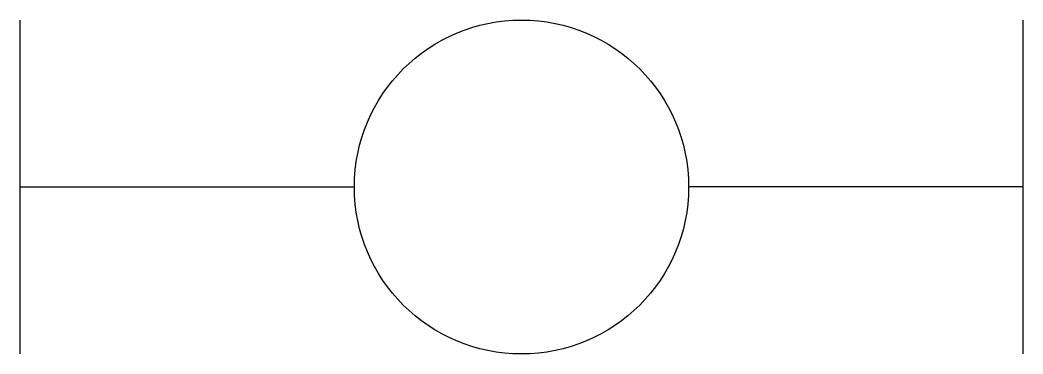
# Model space of a CAD drawing. Header units: inches. Extents: x 0 to 36, y 0 to 12.
import ezdxf

# ---------------------------------------------------------------- set-up
doc = ezdxf.new("R2010")
doc.units = ezdxf.units.IN
doc.header["$LTSCALE"] = 30
doc.header["$MEASUREMENT"] = 0

# ---------------------------------------------------------------- blocks, each defined once
blk = doc.blocks.new('J-B4')
blk.add_circle((18, 6), 6)
blk = doc.blocks.new('F-L4')
for p, q in [((0, 0), (0, 12)), ((36, 12), (36, 0)), ((0, 6), (12, 6)), ((36, 6), (24, 6))]:
    blk.add_line(p, q)

msp = doc.modelspace()

# ---------------------------------------------------------------- block references
for name in ['F-L4', 'J-B4']:
    msp.add_blockref(name, (0, 0))

doc.saveas('drawing.dxf')
